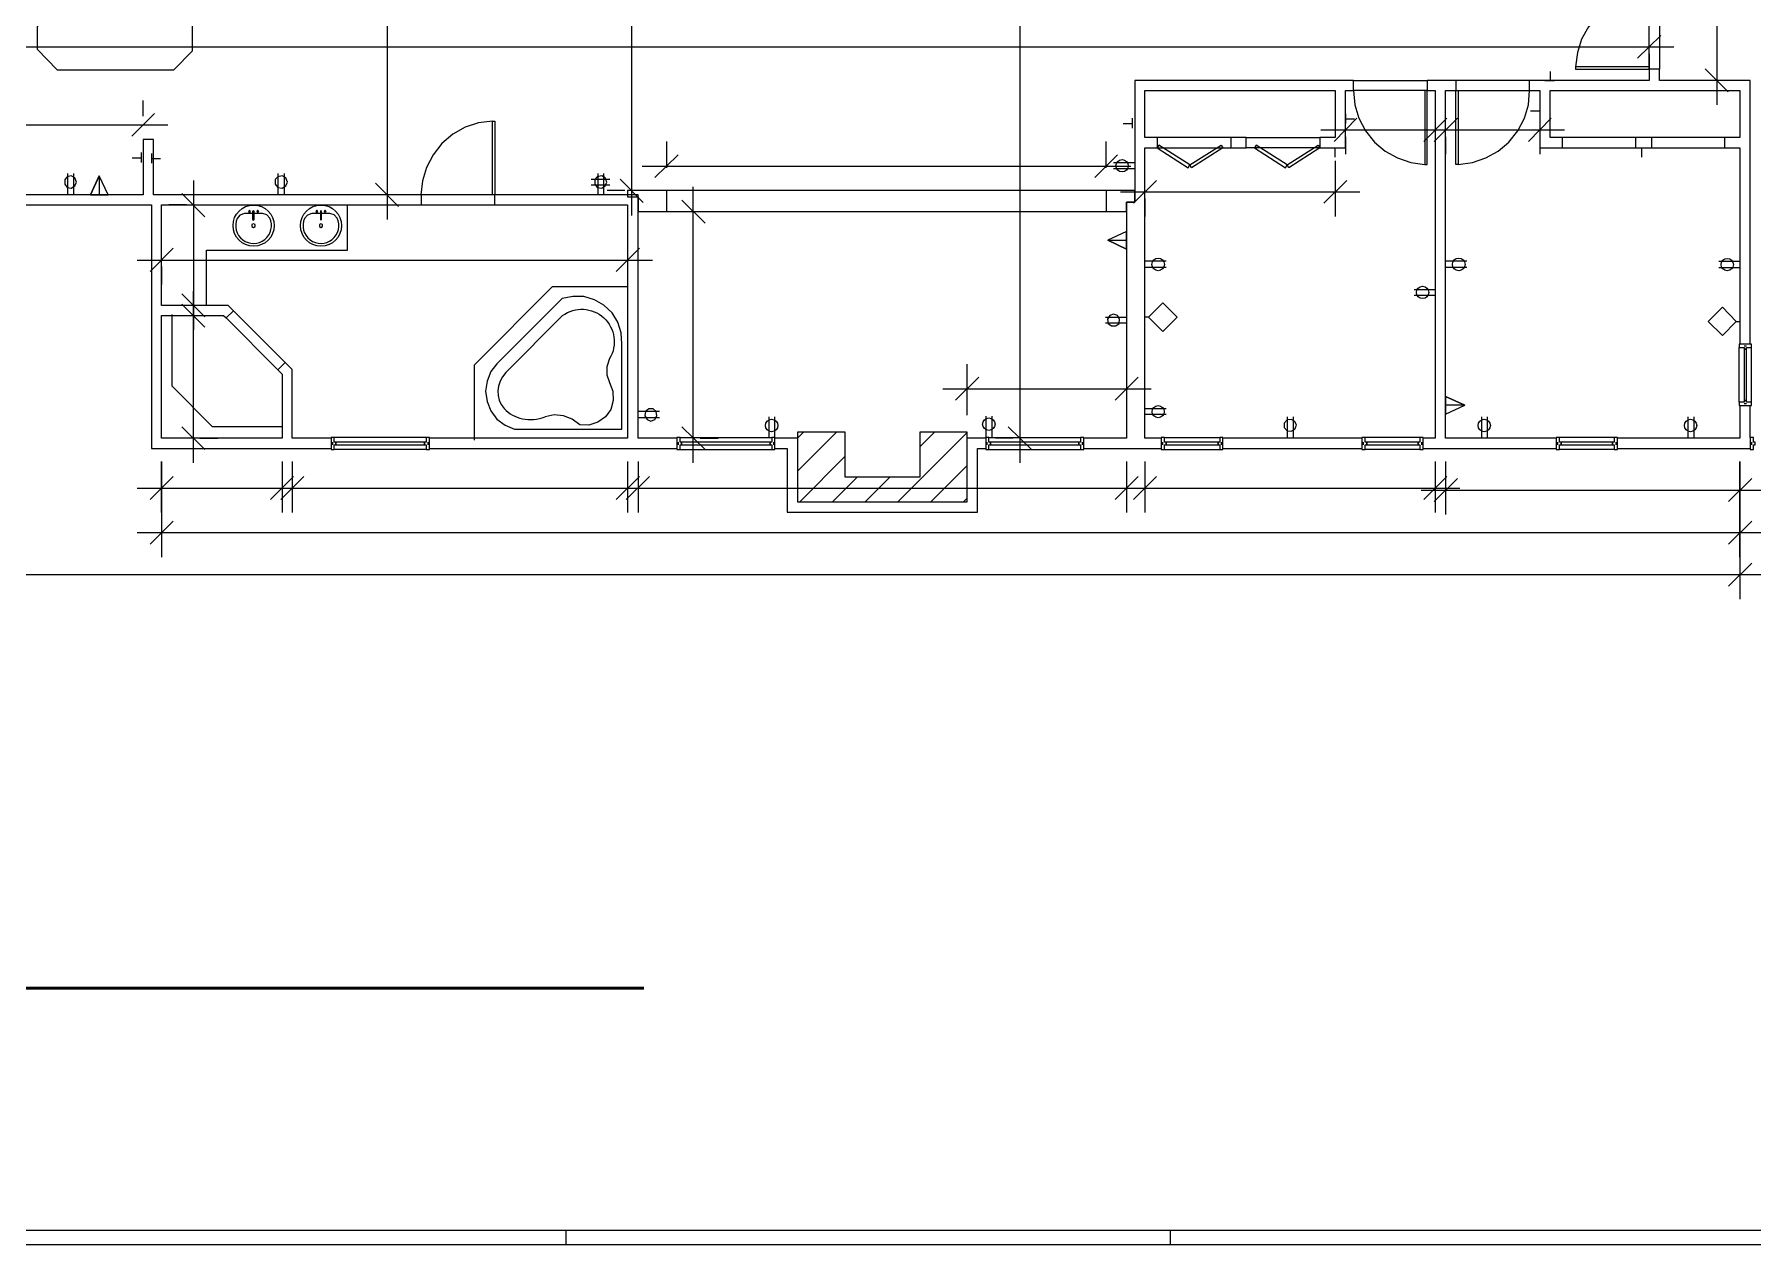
# Model space of a CAD drawing. Header units: inches. Extents: x -625442 to 34963, y -27993 to 66986.
# Drawn here: x 2375 to 3199, y 5987 to 6566 of the extents above; entities that cross this region are included whole.
import ezdxf

# ---------------------------------------------------------------- set-up
doc = ezdxf.new("R2010")
doc.units = ezdxf.units.IN
doc.header["$LTSCALE"] = 0.5
doc.header["$MEASUREMENT"] = 0
doc.layers.add('P-PATTERN', color=147, linetype='Continuous')

msp = doc.modelspace()

# ---------------------------------------------------------------- linework, layer by layer
at = {"layer": 'P-PATTERN', "color": 7, "lineweight": 9}
for points in [[(1754.59638, 7212.40315), (1754.59638, 5986.51567), (3613.383, 5986.51567), (3613.383, 7212.40315)], [(1761.24818, 7205.55571), (1761.24818, 5993.36311), (3498.93293, 5993.36311), (3498.93293, 7205.55571)]]:
    msp.add_lwpolyline(points, close=True, dxfattribs=at)
at = {"layer": 'P-PATTERN', "color": 7, "lineweight": 25}
for points in [[(2544.39973, 6846.74983), (2544.39973, 6477.37933)], [(3181.40733, 6846.74983), (3181.40733, 6532.3545)], [(2661.58878, 6676.34639), (2661.58878, 6479.33574)], [(2847.64352, 6676.34639), (2847.64352, 6360.97284)], [(2414.88528, 6631.34892), (2414.88528, 6580.28658), (2387.29988, 6580.28658), (2376.73526, 6569.72196), (2376.73526, 6558.96169), (2386.32167, 6549.17964), (2442.27504, 6549.17964), (2451.27454, 6558.17913), (2451.27454, 6640.93534), (2441.88376, 6650.32611), (2431.51478, 6650.32611)], [(3145.21372, 6590.06864), (3149.12654, 6590.06864), (3149.12654, 6584.78633), (3142.2791, 6584.1994), (3135.82294, 6582.24299), (3129.75806, 6579.11273), (3124.47575, 6574.80863), (3119.97601, 6569.72196), (3116.65011, 6563.85272), (3114.6937, 6557.39656), (3113.71549, 6550.54912)], [(3143.45295, 6554.65759), (3154.60449, 6565.61349)], [(2282.63186, 6560.13554), (3160.86501, 6560.13554)], [(3149.12654, 6556.80964), (3149.12654, 6548.39707)], [(3149.12654, 6549.37528), (3149.12654, 6544.09297), (3091.80368, 6544.09297)], [(3101.58574, 6548.39707), (3101.58574, 6544.09297)], [(3197.4499, 6417.70878), (3197.4499, 6544.09297), (3154.01757, 6544.09297), (3154.01757, 6549.37528)], [(3175.92938, 6549.57092), (3186.88528, 6538.61501)], [(3007.48234, 6544.09297), (2902.61868, 6544.09297), (2902.61868, 6485.7919), (2898.70586, 6485.7919), (2898.70586, 6372.71131), (2878.16354, 6372.71131)], [(2913.37895, 6516.7032), (2907.50971, 6516.7032), (2907.50971, 6539.20194), (2998.67849, 6539.20194), (2998.67849, 6516.7032), (2991.24413, 6516.7032)], [(2991.24413, 6511.81217), (3003.56952, 6511.81217), (3003.56952, 6539.20194), (3007.48234, 6539.20194), (3008.06927, 6532.3545), (3010.02568, 6525.89834), (3013.15594, 6519.83346), (3017.46004, 6514.55115), (3022.54671, 6510.24705), (3028.41595, 6506.92115), (3034.8721, 6504.76909), (3041.5239, 6503.79089)], [(3042.69775, 6539.20194), (3046.61057, 6539.20194), (3046.61057, 6372.71131), (3040.74134, 6372.71131)], [(3056.39263, 6544.09297), (3042.69775, 6544.09297)], [(3104.52036, 6372.71131), (3051.5016, 6372.71131), (3051.5016, 6539.20194), (3056.39263, 6539.20194)], [(3057.56648, 6503.79089), (3064.41392, 6504.76909), (3070.87008, 6506.92115), (3076.73931, 6510.24705), (3081.82598, 6514.55115), (3086.13009, 6519.83346), (3089.26035, 6525.89834), (3091.21676, 6532.3545), (3091.80368, 6539.20194), (3096.69471, 6539.20194), (3096.69471, 6511.81217), (3107.45497, 6511.81217)], [(3099.0424, 6544.09297), (3103.73779, 6544.09297)], [(3107.45497, 6516.7032), (3101.58574, 6516.7032), (3101.58574, 6539.20194), (3192.55888, 6539.20194), (3192.55888, 6516.7032), (3185.32015, 6516.7032)], [(3178.08143, 6544.09297), (3169.66886, 6544.09297)], [(2422.124, 6517.29013), (2433.07991, 6528.24603)], [(2427.60196, 6526.87654), (2427.60196, 6534.50655)], [(3003.56952, 6528.05039), (3003.56952, 6523.355)], [(3092.19496, 6529.41988), (3096.69471, 6529.41988)], [(3096.69471, 6531.96321), (3096.69471, 6527.07218)], [(2282.63186, 6522.76808), (2439.34043, 6522.76808)], [(2594.87515, 6524.52885), (2588.22335, 6523.74629), (2581.76719, 6521.59423), (2575.89795, 6518.26833), (2570.61564, 6513.76859), (2566.50718, 6508.48627), (2563.37692, 6502.4214), (2561.42051, 6495.96524), (2560.63794, 6489.31344)], [(2897.14073, 6523.355), (2901.44484, 6523.355)], [(2901.44484, 6525.89834), (2901.44484, 6521.20295)], [(2991.83105, 6520.42039), (3058.34904, 6520.42039)], [(3009.04747, 6525.89834), (2998.09157, 6514.74679)], [(3007.87362, 6525.50706), (3003.56952, 6525.50706)], [(3039.76313, 6520.42039), (3108.43318, 6520.42039)], [(3041.13262, 6514.74679), (3052.08853, 6525.89834)], [(3057.1752, 6525.89834), (3046.02365, 6514.74679)], [(3091.21676, 6514.74679), (3102.17266, 6525.89834)], [(2560.83358, 6489.31344), (2432.49299, 6489.31344), (2432.49299, 6515.725), (2427.60196, 6515.725), (2427.60196, 6489.31344), (2360.88832, 6489.31344)], [(2678.41392, 6502.22576), (2678.41392, 6514.74679)], [(2888.9238, 6502.22576), (2888.9238, 6514.74679)], [(2915.33536, 6372.71131), (2907.50971, 6372.71131), (2907.50971, 6511.81217), (2913.37895, 6511.81217)], [(2956.02872, 6516.7032), (2948.79, 6516.7032)], [(2948.79, 6511.81217), (2956.02872, 6511.81217)], [(2996.13516, 6511.81217), (3000.83054, 6511.81217)], [(2998.67849, 6507.31243), (2998.67849, 6511.81217)], [(3003.56952, 6517.09449), (3003.56952, 6508.68192)], [(3046.61057, 6517.09449), (3046.61057, 6508.68192)], [(3051.5016, 6517.09449), (3051.5016, 6508.68192)], [(3096.69471, 6517.09449), (3096.69471, 6508.68192)], [(3150.10474, 6516.7032), (3142.67038, 6516.7032)], [(3142.67038, 6511.81217), (3150.10474, 6511.81217)], [(3143.06166, 6511.81217), (3147.75705, 6511.81217)], [(3145.605, 6507.31243), (3145.605, 6511.81217)], [(3185.32015, 6511.81217), (3192.55888, 6511.81217), (3192.55888, 6417.70878)], [(2422.31965, 6506.92115), (2426.62375, 6506.92115)], [(2426.62375, 6509.46448), (2426.62375, 6504.76909)], [(2431.51478, 6509.0732), (2431.51478, 6504.37781)], [(2435.81889, 6506.52986), (2431.51478, 6506.52986)], [(2666.67545, 6503.00832), (2900.66227, 6503.00832)], [(2683.89187, 6508.48627), (2672.74033, 6497.53037)], [(2883.44585, 6497.53037), (2894.40175, 6508.48627)], [(2892.44534, 6504.76909), (2902.61868, 6504.76909)], [(2998.67849, 6505.55166), (2998.67849, 6478.94446)], [(2391.40834, 6499.48678), (2391.40834, 6489.31344)], [(2394.14732, 6499.48678), (2394.14732, 6489.31344)], [(2451.66582, 6496.16088), (2451.66582, 6424.55622)], [(2492.16354, 6499.48678), (2492.16354, 6489.31344)], [(2495.09816, 6499.48678), (2495.09816, 6489.31344)], [(2538.92177, 6494.79139), (2549.87768, 6483.63985)], [(2642.2203, 6496.74781), (2651.2198, 6496.74781)], [(2645.35056, 6499.48678), (2645.35056, 6489.31344)], [(2648.08954, 6499.48678), (2648.08954, 6489.31344)], [(2656.11083, 6496.74781), (2667.06673, 6485.59626)], [(2892.44534, 6501.83448), (2902.61868, 6501.83448)], [(2912.98766, 6496.16088), (2902.03176, 6485.20498)], [(2993.20054, 6485.20498), (3004.15644, 6496.16088)], [(2457.14377, 6478.74882), (2446.18787, 6489.90037)], [(2541.07383, 6489.31344), (2532.66126, 6489.31344)], [(2683.30495, 6372.71131), (2664.71904, 6372.71131), (2664.71904, 6489.31344), (2596.04899, 6489.31344)], [(2642.2203, 6494.00883), (2651.2198, 6494.00883)], [(2658.26288, 6491.26985), (2649.85031, 6491.26985)], [(2888.9238, 6491.26985), (2678.41392, 6491.26985)], [(2696.80419, 6475.61856), (2685.65264, 6486.77011)], [(2691.13059, 6360.97284), (2691.13059, 6493.03062)], [(2895.77124, 6490.68293), (3010.41696, 6490.68293)], [(2907.50971, 6487.55267), (2907.50971, 6478.94446)], [(2360.88832, 6484.42241), (2431.51478, 6484.42241), (2431.51478, 6367.82028), (2517.59689, 6367.82028)], [(2470.83865, 6433.75135), (2468.29532, 6436.29469), (2436.40581, 6436.29469), (2436.40581, 6484.42241), (2560.83358, 6484.42241)], [(2448.33992, 6484.42241), (2439.92735, 6484.42241)], [(2457.92634, 6436.29469), (2457.92634, 6462.70624), (2525.42254, 6462.70624), (2525.42254, 6484.42241)], [(2596.04899, 6484.42241), (2659.63237, 6484.42241), (2659.63237, 6372.71131), (2564.74641, 6372.71131)], [(2678.41392, 6481.29215), (2888.9238, 6481.29215)], [(2689.36982, 6481.29215), (2703.0647, 6481.29215)], [(2441.88376, 6463.68445), (2430.92786, 6452.5329)], [(2654.15442, 6452.5329), (2665.30596, 6463.68445)], [(2424.66734, 6458.01086), (2671.56648, 6458.01086)], [(2436.40581, 6454.8806), (2436.40581, 6446.27239)], [(2659.63237, 6454.8806), (2659.63237, 6446.27239)], [(2917.68305, 6457.42393), (2907.50971, 6457.42393)], [(2917.68305, 6454.48932), (2907.50971, 6454.48932)], [(3061.67494, 6457.42393), (3051.5016, 6457.42393)], [(3061.67494, 6454.48932), (3051.5016, 6454.48932)], [(3182.38554, 6457.42393), (3192.55888, 6457.42393)], [(3182.38554, 6454.48932), (3192.55888, 6454.48932)], [(2446.18787, 6441.77264), (2457.14377, 6430.81674)], [(2451.66582, 6360.97284), (2451.66582, 6443.14213)], [(2586.26693, 6371.73311), (2586.26693, 6407.92672), (2623.6344, 6445.29418), (2659.63237, 6445.29418)], [(3036.43723, 6443.92469), (3046.61057, 6443.92469)], [(3036.43723, 6441.18572), (3046.61057, 6441.18572)], [(2492.16354, 6405.38339), (2494.11995, 6403.42697), (2494.11995, 6372.71131), (2436.40581, 6372.71131), (2436.40581, 6431.40366), (2466.14326, 6431.40366), (2467.31711, 6430.42545)], [(2448.33992, 6436.29469), (2439.92735, 6436.29469)], [(2441.29684, 6431.99058), (2441.29684, 6397.75338), (2460.66531, 6378.38491), (2494.11995, 6378.38491)], [(2457.14377, 6425.92571), (2446.18787, 6436.88161)], [(2454.79608, 6431.40366), (2463.40429, 6431.40366)], [(2888.53252, 6430.6211), (2898.70586, 6430.6211)], [(2909.27048, 6430.6211), (2907.50971, 6430.6211)], [(2888.53252, 6427.88212), (2898.70586, 6427.88212)], [(3190.79811, 6428.66468), (3192.75452, 6428.66468)], [(3198.03683, 6389.92773), (3195.68913, 6389.92773), (3195.68913, 6390.7103), (3194.51529, 6390.7103), (3194.51529, 6389.92773), (3192.16759, 6389.92773), (3192.16759, 6388.36261), (3198.03683, 6388.36261), (3198.03683, 6389.92773), (3198.03683, 6416.14365)], [(3192.16759, 6389.92773), (3192.16759, 6416.14365)], [(3194.51529, 6416.92621), (3195.68913, 6416.92621)], [(2517.59689, 6372.71131), (2499.01098, 6372.71131), (2499.01098, 6405.57903), (2495.68508, 6408.90493)], [(2822.40581, 6383.66722), (2822.40581, 6408.12236)], [(2810.66734, 6396.38389), (2910.44433, 6396.38389)], [(2827.88376, 6401.86185), (2816.73222, 6390.90594)], [(2893.22791, 6390.90594), (2904.18381, 6401.86185)], [(2898.70586, 6393.05799), (2898.70586, 6384.64542)], [(3192.55888, 6388.36261), (3192.55888, 6372.71131), (3133.86653, 6372.71131)], [(3195.68913, 6389.14517), (3194.51529, 6389.14517)], [(3197.4499, 6373.1026), (3197.4499, 6388.36261)], [(2674.89238, 6385.42799), (2664.71904, 6385.42799)], [(2674.89238, 6382.49337), (2664.71904, 6382.49337)], [(2727.32421, 6382.88465), (2727.32421, 6372.71131)], [(2730.06318, 6382.88465), (2730.06318, 6372.71131)], [(2831.20966, 6383.27594), (2831.20966, 6373.1026)], [(2834.14428, 6383.27594), (2834.14428, 6373.1026)], [(2917.68305, 6386.79748), (2907.50971, 6386.79748)], [(2917.68305, 6384.0585), (2907.50971, 6384.0585)], [(2975.59283, 6382.88465), (2975.59283, 6372.71131)], [(2978.52745, 6382.88465), (2978.52745, 6372.71131)], [(3068.71802, 6382.88465), (3068.71802, 6372.71131)], [(3071.457, 6382.88465), (3071.457, 6372.71131)], [(3167.51681, 6382.88465), (3167.51681, 6372.71131)], [(3170.45143, 6382.88465), (3170.45143, 6372.71131)], [(2446.18787, 6378.18927), (2457.14377, 6367.23336)], [(2454.79608, 6372.71131), (2463.40429, 6372.71131)], [(2563.18128, 6373.1026), (2563.18128, 6370.7549), (2562.39871, 6370.7549), (2562.39871, 6369.58105), (2563.18128, 6369.58105), (2563.18128, 6367.23336), (2564.74641, 6367.23336), (2564.74641, 6373.1026), (2563.18128, 6373.1026), (2519.16202, 6373.1026)], [(2684.87008, 6367.23336), (2684.87008, 6369.58105), (2685.457, 6369.58105), (2685.457, 6370.7549), (2684.87008, 6370.7549), (2684.87008, 6373.1026), (2683.30495, 6373.1026), (2683.30495, 6367.23336), (2684.87008, 6367.23336), (2728.6937, 6367.23336)], [(2684.87008, 6373.1026), (2728.6937, 6373.1026)], [(2685.65264, 6378.18927), (2696.80419, 6367.23336)], [(2694.45649, 6372.71131), (2703.0647, 6372.71131)], [(2741.01909, 6372.71131), (2730.25882, 6372.71131)], [(2831.20966, 6372.71131), (2822.40581, 6372.71131)], [(2832.77479, 6367.23336), (2832.77479, 6369.58105), (2833.55736, 6369.58105), (2833.55736, 6370.7549), (2832.77479, 6370.7549), (2832.77479, 6373.1026), (2831.20966, 6373.1026), (2831.20966, 6367.23336), (2832.77479, 6367.23336), (2876.59841, 6367.23336)], [(2832.77479, 6373.1026), (2876.59841, 6373.1026)], [(2844.31762, 6372.71131), (2835.90505, 6372.71131)], [(2841.96992, 6378.18927), (2853.12147, 6367.23336)], [(2916.90049, 6367.23336), (2916.90049, 6369.58105), (2917.68305, 6369.58105), (2917.68305, 6370.7549), (2916.90049, 6370.7549), (2916.90049, 6373.1026), (2915.33536, 6373.1026), (2915.33536, 6367.23336), (2916.90049, 6367.23336), (2943.31204, 6367.23336)], [(2916.90049, 6373.1026), (2943.31204, 6373.1026)], [(3011.39517, 6372.71131), (2944.87717, 6372.71131)], [(3039.17621, 6373.1026), (3039.17621, 6370.7549), (3038.39365, 6370.7549), (3038.39365, 6369.58105), (3039.17621, 6369.58105), (3039.17621, 6367.23336), (3040.74134, 6367.23336), (3040.74134, 6373.1026), (3039.17621, 6373.1026), (3012.96029, 6373.1026)], [(3132.3014, 6373.1026), (3132.3014, 6370.7549), (3131.51884, 6370.7549), (3131.51884, 6369.58105), (3132.3014, 6369.58105), (3132.3014, 6367.23336), (3133.86653, 6367.23336), (3133.86653, 6373.1026), (3132.3014, 6373.1026), (3106.08548, 6373.1026)], [(2518.37945, 6369.58105), (2518.37945, 6370.7549)], [(2563.18128, 6367.23336), (2519.16202, 6367.23336)], [(2563.96384, 6370.7549), (2563.96384, 6369.58105)], [(2564.74641, 6367.82028), (2683.30495, 6367.82028)], [(2684.08751, 6369.58105), (2684.08751, 6370.7549)], [(2729.47626, 6370.7549), (2729.47626, 6369.58105)], [(2730.25882, 6367.82028), (2736.12806, 6367.82028), (2736.12806, 6337.30026), (2827.29684, 6337.30026), (2827.29684, 6367.82028), (2831.20966, 6367.82028)], [(2831.99223, 6369.58105), (2831.99223, 6370.7549)], [(2877.38097, 6370.7549), (2877.38097, 6369.58105)], [(2878.16354, 6367.82028), (2915.33536, 6367.82028)], [(2916.11792, 6369.58105), (2916.11792, 6370.7549)], [(2944.09461, 6370.7549), (2944.09461, 6369.58105)], [(2944.87717, 6367.82028), (3011.39517, 6367.82028)], [(3012.17773, 6369.58105), (3012.17773, 6370.7549)], [(3039.17621, 6367.23336), (3012.96029, 6367.23336)], [(3039.95877, 6370.7549), (3039.95877, 6369.58105)], [(3040.74134, 6367.82028), (3104.52036, 6367.82028)], [(3105.30292, 6369.58105), (3105.30292, 6370.7549)], [(3132.3014, 6367.23336), (3106.08548, 6367.23336)], [(3133.08396, 6370.7549), (3133.08396, 6369.58105)], [(3133.86653, 6367.82028), (3197.4499, 6367.82028)], [(3198.23247, 6369.58105), (3198.23247, 6370.7549)], [(2436.40581, 6337.10462), (2436.40581, 6361.55977), (2436.40581, 6315.77974)], [(2494.11995, 6361.55977), (2494.11995, 6337.10462)], [(2499.01098, 6361.55977), (2499.01098, 6337.10462)], [(2659.63237, 6361.55977), (2659.63237, 6337.10462)], [(2664.71904, 6361.55977), (2664.71904, 6337.10462)], [(2898.70586, 6361.55977), (2898.70586, 6337.10462)], [(2907.50971, 6361.55977), (2907.50971, 6337.10462)], [(3046.61057, 6361.55977), (3046.61057, 6337.10462)], [(3051.5016, 6361.55977), (3051.5016, 6336.12642)], [(3192.55888, 6315.77974), (3192.55888, 6361.55977), (3192.55888, 6295.6287)], [(3192.55888, 6361.55977), (3192.55888, 6336.12642)], [(2424.66734, 6348.84309), (2505.85842, 6348.84309)], [(2441.88376, 6354.32104), (2430.92786, 6343.36514)], [(2487.27251, 6348.84309), (2671.56648, 6348.84309)], [(2488.642, 6343.36514), (2499.5979, 6354.32104)], [(2504.48893, 6354.32104), (2493.53303, 6343.36514)], [(2652.78493, 6348.84309), (2910.44433, 6348.84309)], [(2654.15442, 6343.36514), (2665.30596, 6354.32104)], [(2670.19699, 6354.32104), (2659.04544, 6343.36514)], [(2893.22791, 6343.36514), (2904.18381, 6354.32104)], [(2895.77124, 6348.84309), (3058.34904, 6348.84309)], [(2912.98766, 6354.32104), (2902.03176, 6343.36514)], [(3039.76313, 6347.86489), (3204.29734, 6347.86489)], [(3041.13262, 6343.36514), (3052.08853, 6354.32104)], [(3057.1752, 6353.34284), (3046.02365, 6342.38693)], [(3187.08092, 6342.38693), (3198.23247, 6353.34284)], [(2441.88376, 6332.99616), (2430.92786, 6322.04025)], [(3187.08092, 6322.04025), (3198.23247, 6332.99616)], [(2424.66734, 6327.51821), (3204.29734, 6327.51821)], [(2023.01605, 6307.36717), (3204.29734, 6307.36717)], [(3187.08092, 6301.88921), (3198.23247, 6312.84512)]]:
    msp.add_lwpolyline(points, dxfattribs=at)
for points in [[(3149.12654, 6584.78633), (3154.01757, 6584.78633), (3154.01757, 6549.37528), (3149.12654, 6549.37528)], [(3149.12654, 6550.54912), (3113.71549, 6550.54912), (3113.71549, 6549.37528), (3149.12654, 6549.37528)], [(3007.48234, 6539.20194), (3007.48234, 6544.09297), (3042.69775, 6544.09297), (3042.69775, 6539.20194)], [(3041.5239, 6539.20194), (3041.5239, 6503.79089), (3042.69775, 6503.79089), (3042.69775, 6539.20194)], [(3056.39263, 6539.20194), (3091.80368, 6539.20194), (3091.80368, 6544.09297), (3056.39263, 6544.09297)], [(3057.56648, 6539.20194), (3057.56648, 6503.79089), (3056.39263, 6503.79089), (3056.39263, 6539.20194)], [(2594.87515, 6489.31344), (2594.87515, 6524.52885), (2596.04899, 6524.52885), (2596.04899, 6489.31344)], [(2913.37895, 6516.7032), (2913.37895, 6511.81217), (2948.79, 6511.81217), (2948.79, 6516.7032)], [(2928.24767, 6502.22576), (2929.03024, 6503.59525), (2914.16151, 6512.98602), (2913.37895, 6511.81217)], [(2929.8128, 6502.22576), (2929.03024, 6503.59525), (2944.09461, 6512.98602), (2944.87717, 6511.81217)], [(2991.24413, 6511.81217), (2956.02872, 6511.81217), (2956.02872, 6516.7032), (2991.24413, 6516.7032)], [(2974.81027, 6502.22576), (2975.59283, 6503.59525), (2960.72411, 6512.98602), (2959.94154, 6511.81217)], [(2976.3754, 6502.22576), (2975.59283, 6503.59525), (2990.46156, 6512.98602), (2991.24413, 6511.81217)], [(3107.45497, 6511.81217), (3142.67038, 6511.81217), (3142.67038, 6516.7032), (3107.45497, 6516.7032)], [(3150.10474, 6511.81217), (3185.32015, 6511.81217), (3185.32015, 6516.7032), (3150.10474, 6516.7032)], [(2395.71245, 6495.37832), (2394.92988, 6497.33473), (2393.16911, 6498.31293), (2391.2127, 6497.92165), (2390.03886, 6496.55216), (2390.03886, 6494.40011), (2391.2127, 6492.83498), (2393.16911, 6492.4437), (2394.92988, 6493.61755)], [(2410.77682, 6489.31344), (2406.47271, 6498.31293), (2402.36425, 6489.31344)], [(2406.47271, 6489.31344), (2402.36425, 6489.31344), (2406.47271, 6498.31293), (2406.47271, 6489.31344), (2410.77682, 6489.31344), (2406.47271, 6498.31293)], [(2496.66329, 6495.37832), (2495.88072, 6497.33473), (2494.11995, 6498.31293), (2492.16354, 6497.92165), (2490.79405, 6496.55216), (2490.79405, 6494.40011), (2492.16354, 6492.83498), (2494.11995, 6492.4437), (2495.88072, 6493.61755)], [(2649.65467, 6495.37832), (2648.8721, 6497.33473), (2647.30697, 6498.31293), (2645.15492, 6497.92165), (2643.98108, 6496.55216), (2643.98108, 6494.40011), (2645.15492, 6492.83498), (2647.30697, 6492.4437), (2648.8721, 6493.61755)], [(2596.04899, 6489.31344), (2560.83358, 6489.31344), (2560.83358, 6484.42241), (2596.04899, 6484.42241)], [(2659.63237, 6491.26985), (2659.63237, 6488.33524), (2664.71904, 6488.33524), (2664.71904, 6481.29215), (2678.41392, 6481.29215), (2678.41392, 6491.26985)], [(2888.9238, 6491.26985), (2888.9238, 6481.29215), (2898.70586, 6481.29215), (2898.70586, 6485.7919), (2902.61868, 6485.7919), (2902.61868, 6491.26985), (2898.70586, 6491.26985)], [(2479.05558, 6481.29215), (2478.46866, 6481.87908), (2478.07738, 6481.29215), (2478.46866, 6480.90087)], [(2480.81635, 6477.37933), (2480.81635, 6481.29215), (2480.42507, 6481.68344), (2480.03379, 6481.29215), (2480.03379, 6477.37933), (2480.42507, 6477.18369)], [(2482.9684, 6481.29215), (2482.38148, 6481.87908), (2481.9902, 6481.29215), (2482.38148, 6480.90087)], [(2511.33637, 6481.29215), (2510.74945, 6481.87908), (2510.35817, 6481.29215), (2510.74945, 6480.90087)], [(2513.09714, 6477.37933), (2513.09714, 6481.29215), (2512.70586, 6481.68344), (2512.51022, 6481.29215), (2512.51022, 6477.37933), (2512.70586, 6477.18369)], [(2515.24919, 6481.29215), (2514.66227, 6481.87908), (2514.27099, 6481.29215), (2514.66227, 6480.90087)], [(2480.42507, 6473.66215), (2481.20763, 6474.05343), (2481.20763, 6475.03164), (2480.42507, 6475.42292), (2479.6425, 6475.03164), (2479.6425, 6474.05343)], [(2512.70586, 6473.66215), (2513.48842, 6474.05343), (2513.48842, 6475.03164), (2512.70586, 6475.42292), (2512.11894, 6475.03164), (2512.11894, 6474.05343)], [(2898.70586, 6471.70574), (2889.70637, 6467.59727), (2898.70586, 6463.29317)], [(2898.70586, 6467.59727), (2898.70586, 6463.29317), (2889.70637, 6467.59727), (2898.70586, 6467.59727), (2898.70586, 6471.70574), (2889.70637, 6467.59727)], [(2605.43977, 6377.01542), (2656.89339, 6377.01542), (2656.89339, 6417.90442), (2656.50211, 6423.18673), (2654.93698, 6428.2734), (2652.198, 6432.77315), (2648.28518, 6436.49033), (2643.78543, 6439.03366), (2638.69876, 6440.59879), (2633.41645, 6440.59879), (2628.32978, 6439.62059), (2597.0272, 6408.318), (2594.09258, 6404.60082), (2592.33181, 6400.10107), (2591.54925, 6395.21005), (2592.33181, 6390.31902), (2594.09258, 6385.81927), (2597.0272, 6381.90645), (2600.94002, 6378.97183)], [(2916.11792, 6423.77365), (2922.96536, 6430.6211), (2916.11792, 6437.46854), (2909.27048, 6430.6211)], [(2922.96536, 6430.6211), (2916.11792, 6437.46854), (2909.27048, 6430.6211), (2916.11792, 6423.77365)], [(2467.31711, 6430.42545), (2492.16354, 6405.38339), (2495.68508, 6408.90493), (2470.83865, 6433.75135)], [(2892.44534, 6432.18622), (2890.68457, 6431.40366), (2889.51073, 6429.64289), (2889.90201, 6427.68648), (2891.46714, 6426.51263), (2893.61919, 6426.51263), (2895.18432, 6427.68648), (2895.37996, 6429.64289), (2894.40175, 6431.40366)], [(3177.29887, 6428.66468), (3184.14631, 6435.51212), (3190.79811, 6428.66468), (3184.14631, 6421.81724), (3177.29887, 6428.66468), (3184.14631, 6435.51212), (3190.79811, 6428.66468), (3184.14631, 6421.81724)], [(3195.68913, 6416.14365), (3198.03683, 6416.14365), (3198.03683, 6417.70878), (3192.16759, 6417.70878), (3192.16759, 6416.14365), (3194.51529, 6416.14365), (3194.51529, 6415.36108), (3195.68913, 6415.36108)], [(3195.68913, 6390.7103), (3195.68913, 6415.36108), (3194.51529, 6415.36108), (3194.51529, 6390.7103)], [(3051.5016, 6384.25414), (3060.69674, 6388.55825), (3051.5016, 6392.66671)], [(3051.5016, 6388.55825), (3051.5016, 6392.66671), (3060.69674, 6388.55825), (3051.5016, 6388.55825), (3051.5016, 6384.25414), (3060.69674, 6388.55825)], [(2670.78391, 6380.92824), (2672.74033, 6381.71081), (2673.71853, 6383.47158), (2673.32725, 6385.42799), (2671.95776, 6386.79748), (2669.80571, 6386.79748), (2668.24058, 6385.42799), (2667.8493, 6383.47158), (2669.02314, 6381.71081)], [(2980.09258, 6378.97183), (2979.31002, 6380.7326), (2977.54925, 6381.71081), (2975.59283, 6381.51517), (2974.22335, 6379.95004), (2974.22335, 6377.79798), (2975.59283, 6376.23285), (2977.54925, 6376.03721), (2979.31002, 6377.01542)], [(2519.16202, 6370.7549), (2519.16202, 6373.1026), (2517.59689, 6373.1026), (2517.59689, 6367.23336), (2519.16202, 6367.23336), (2519.16202, 6369.58105), (2519.94458, 6369.58105), (2519.94458, 6370.7549)], [(2728.6937, 6369.58105), (2728.6937, 6367.23336), (2730.25882, 6367.23336), (2730.25882, 6373.1026), (2728.6937, 6373.1026), (2728.6937, 6370.7549), (2727.91113, 6370.7549), (2727.91113, 6369.58105)], [(2822.40581, 6342.19129), (2822.40581, 6375.64593), (2799.71144, 6375.64593), (2799.71144, 6354.1254), (2763.9091, 6354.1254), (2763.9091, 6375.64593), (2741.01909, 6375.64593), (2741.01909, 6342.19129)], [(2876.59841, 6369.58105), (2876.59841, 6367.23336), (2878.16354, 6367.23336), (2878.16354, 6373.1026), (2876.59841, 6373.1026), (2876.59841, 6370.7549), (2875.81584, 6370.7549), (2875.81584, 6369.58105)], [(2943.31204, 6369.58105), (2943.31204, 6367.23336), (2944.87717, 6367.23336), (2944.87717, 6373.1026), (2943.31204, 6373.1026), (2943.31204, 6370.7549), (2942.52948, 6370.7549), (2942.52948, 6369.58105)], [(3012.96029, 6370.7549), (3012.96029, 6373.1026), (3011.39517, 6373.1026), (3011.39517, 6367.23336), (3012.96029, 6367.23336), (3012.96029, 6369.58105), (3013.74286, 6369.58105), (3013.74286, 6370.7549)], [(3106.08548, 6370.7549), (3106.08548, 6373.1026), (3104.52036, 6373.1026), (3104.52036, 6367.23336), (3106.08548, 6367.23336), (3106.08548, 6369.58105), (3106.86805, 6369.58105), (3106.86805, 6370.7549)], [(3199.01503, 6370.7549), (3199.01503, 6373.1026), (3197.4499, 6373.1026), (3197.4499, 6367.23336), (3199.01503, 6367.23336), (3199.01503, 6369.58105), (3199.7976, 6369.58105), (3199.7976, 6370.7549)], [(2562.39871, 6370.7549), (2519.94458, 6370.7549), (2519.94458, 6369.58105), (2562.39871, 6369.58105)], [(2685.457, 6369.58105), (2727.91113, 6369.58105), (2727.91113, 6370.7549), (2685.457, 6370.7549)], [(2833.55736, 6369.58105), (2875.81584, 6369.58105), (2875.81584, 6370.7549), (2833.55736, 6370.7549)], [(2917.68305, 6369.58105), (2942.52948, 6369.58105), (2942.52948, 6370.7549), (2917.68305, 6370.7549)], [(3038.39365, 6370.7549), (3013.74286, 6370.7549), (3013.74286, 6369.58105), (3038.39365, 6369.58105)], [(3131.51884, 6370.7549), (3106.86805, 6370.7549), (3106.86805, 6369.58105), (3131.51884, 6369.58105)]]:
    msp.add_lwpolyline(points, close=True, dxfattribs=at)
for points in [[(2480.03379, 6480.31395), (2476.12096, 6480.31395), (2473.96891, 6479.53138), (2472.59942, 6477.96625, 1.540303373), (2488.25072, 6478.1619), (2486.88123, 6479.72703), (2484.72917, 6480.31395), (2480.81635, 6480.31395)], [(2512.51022, 6480.31395), (2508.40175, 6480.31395), (2506.2497, 6479.53138), (2504.88021, 6477.96625, 1.540303373), (2520.53151, 6478.1619), (2519.16202, 6479.72703), (2517.00997, 6480.31395), (2513.09714, 6480.31395)], [(2601.3313, 6404.20954), (2628.52542, 6431.40366, -0.822999066), (2651.02416, 6410.86134), (2649.65467, 6406.94852), (2649.65467, 6403.03569), (2651.02416, 6399.31851), (2652.58929, 6395.21005), (2652.78493, 6390.7103), (2651.61108, 6386.40619), (2649.06775, 6382.88465), (2645.35056, 6380.34132), (2641.04646, 6378.97183), (2636.74235, 6379.16747), (2633.02517, 6381.90645), (2628.91671, 6383.47158), (2624.41696, 6383.86286), (2620.11285, 6382.88465)]]:
    msp.add_lwpolyline(points, format="xyb", dxfattribs=at)
at = {"layer": 'P-PATTERN', "color": 250, "lineweight": 25, "true_color": 0x323232}
for points in [[(2741.01909, 6372.71131), (2743.95371, 6375.64593)], [(2741.01909, 6356.86438), (2759.80064, 6375.64593)], [(2789.14681, 6342.19129), (2822.40581, 6375.45029)], [(2799.71144, 6368.60285), (2806.75452, 6375.64593)], [(2742.19294, 6342.19129), (2763.9091, 6364.1031)], [(2804.99375, 6342.19129), (2822.40581, 6359.60336)], [(2757.84423, 6342.19129), (2769.5827, 6354.1254)], [(2773.49552, 6342.19129), (2785.23399, 6354.1254)], [(2820.64504, 6342.19129), (2822.40581, 6343.95206)]]:
    msp.add_lwpolyline(points, dxfattribs=at)
at = {"layer": 'P-PATTERN', "color": 7, "lineweight": 50}
msp.add_lwpolyline([(2023.40733, 6109.37832), (2667.45801, 6109.37832)], dxfattribs=at)
at = {"layer": 'P-PATTERN', "color": 7, "lineweight": 9}
for points in [[(2630.09055, 5993.36311), (2630.09055, 5986.51567)], [(2919.63946, 5993.36311), (2919.63946, 5986.51567)]]:
    msp.add_lwpolyline(points, dxfattribs=at)
at = {"layer": 'P-PATTERN', "color": 7, "lineweight": 25}
for centre, radius in [((2896.53873, 6503.18632), 2.95777), ((2480.49884, 6474.51848), 9.8561), ((2512.77963, 6474.51848), 9.8561), ((2913.83748, 6455.92911), 3.00568), ((3057.82937, 6455.92911), 3.00568), ((3186.48664, 6455.83672), 2.95672), ((3040.53062, 6442.53757), 2.95777), ((2913.80178, 6385.40906), 2.91586), ((2728.67606, 6378.79126), 2.95777), ((2832.70448, 6379.43036), 3.00568), ((3070.06987, 6378.79126), 2.95777), ((3168.86866, 6378.79126), 2.95777)]:
    msp.add_circle(centre, radius, dxfattribs=at)
msp.add_ellipse((2614.52397, 6396.04535), major_axis=(16.73711, 3.78176), ratio=0.829121803, start_param=2.271922145, end_param=4.861604626, dxfattribs=at)

doc.saveas('drawing.dxf')
